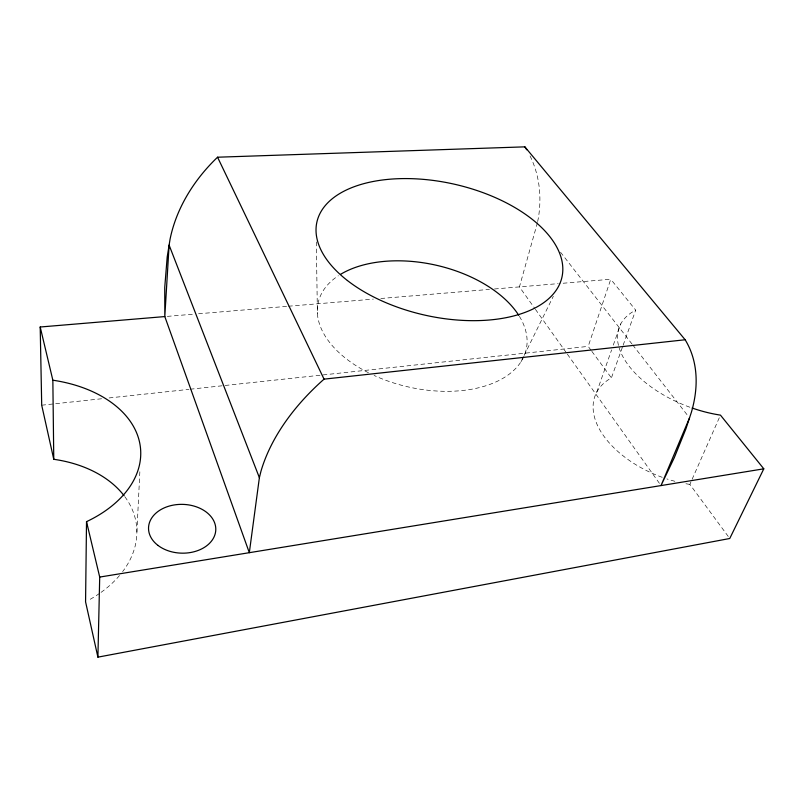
<?xml version="1.0" encoding="UTF-8"?>
<svg xmlns="http://www.w3.org/2000/svg" width="804" height="804" viewBox="0 0 804 804"><rect width="100%" height="100%" fill="white"/><g stroke="black" fill="none" stroke-linecap="round" stroke-linejoin="round"><path stroke-width="0.6" stroke-dasharray="4.02 3.01" d="M136.891 531.977L139.966 469.425M537.665 221.562L538.469 217.392A155.544 118.309 -32.6 0 0 529.997 155.845M537.464 222.607L519.434 286.897L534.68 308.294M591.101 350.323L588.196 346.383L610.759 279.249L559.463 283.541M596.668 392.342L611.623 349.861M613.281 345.137L620.758 323.901M662.265 477.335A87.757 51.426 21.8 0 1 611.412 377.89L622.718 346.353M623.14 345.187L635.703 310.143L610.759 279.249M728.273 536.489L689.872 484.38L720.454 415.125M521.042 361.71L553.343 296.244M41.707 405.206L102.842 398.623M109.083 397.95L188.94 389.357M190.186 389.226L588.196 346.383M167.312 316.374L193.533 314.173M198.528 313.761L287.179 306.334M288.425 306.234L373.337 299.118M380.835 298.495L489.465 289.4M494.46 288.988L558.217 283.641M560.509 252.195L631.934 343.921M632.698 344.906L688.767 416.904M591.824 351.308L611.412 377.89M535.404 309.309L566.619 353.127M567.353 354.142L661.009 485.576M316.304 241.914L317.409 313.811M689.872 484.38A87.757 51.426 21.8 0 1 684.154 483.405M674.898 481.294A87.757 51.426 21.8 0 1 666.848 478.923M124.851 496.721A114.108 79.958 -6.2 0 1 122.61 571.664M119.545 575.493A114.108 79.958 -6.2 0 1 100.56 592.719M99.555 593.412A114.108 79.958 -6.2 0 1 87.817 600.628M689.882 407.236A91.877 49.677 20.9 0 1 618.758 346.524M618.477 345.429A91.877 49.677 20.9 0 1 635.703 310.143M523.917 356.383A106.61 62.431 12.7 0 1 374.061 375.438M368.483 372.754A106.61 62.431 12.7 0 1 338.363 275.732M519.394 316.334A106.61 62.431 12.7 0 1 524.389 355.278"/><path stroke-width="1.21" d="M689.53 417.889L661.009 485.576L674.305 457.647L685.892 428.914L691.35 412.382A189.01 116.148 -31.5 0 0 685.149 339.76L324.052 379.146A194.709 123.595 -28.8 0 0 260.938 471.355L259.38 477.676L249.32 552.69L164.81 316.575L40.2 327.007L52.853 380.202A120.791 79.305 -3.8 0 1 139.333 441.215A120.791 79.305 -3.8 0 1 86.52 521.655L85.566 601.824L97.907 657.149L729.751 538.499L763.8 468.822L720.454 415.125A91.877 49.677 20.9 0 1 692.133 408.03M97.907 657.149L99.706 577.071L86.52 521.655M99.706 577.071L763.8 468.822M259.38 477.676L169.111 245.119L164.81 316.575L164.74 287.45L167.202 256.978L170.066 239.22A159.343 124.509 -28.4 0 1 217.552 157.212L524.871 146.851L685.149 339.76M217.552 157.212L324.052 379.146M124.107 495.736A114.108 79.958 -6.2 0 0 53.767 459.295L41.707 405.206L40.2 327.007M52.853 380.202L53.767 459.295M524.871 146.851A155.544 118.309 -32.6 0 1 526.7 149.785M340.544 274.355A106.61 62.431 12.7 0 1 518.711 315.248M157.986 545.413A33.637 24.401 1.6 0 0 214.497 535.906A33.637 24.401 1.6 0 0 174.006 504.982A33.637 24.401 1.6 0 0 157.986 545.413M347.398 280.516A125.585 67.104 12.7 0 0 556.629 289.591A125.585 67.104 12.7 0 0 414.251 178.769A125.585 67.104 12.7 0 0 347.398 280.516"/></g></svg>
